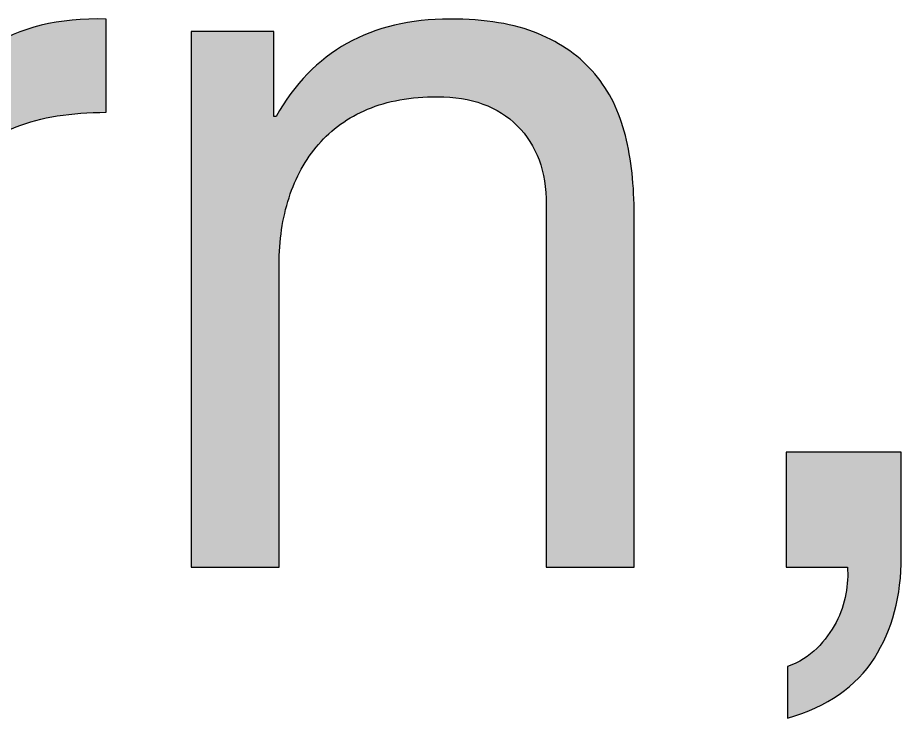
# Paper-space layout 'A2mask' of a CAD drawing. Extents: x 0 to 564, y 0 to 393.
# Drawn here: x 456.742 to 459.203, y 44.758 to 46.708 of the extents above; entities that cross this region are included whole.
import ezdxf
from ezdxf.enums import TextEntityAlignment as Align

# ---------------------------------------------------------------- set-up
doc = ezdxf.new("R2010")
doc.units = 0
doc.layers.get('0').update_dxf_attribs({"linetype": 'CONTINUOUS'})
doc.layers.get('Defpoints').update_dxf_attribs({"linetype": 'CONTINUOUS'})
doc.layers.add('JPP_Mask', color=7, linetype='CONTINUOUS')
doc.styles.add('JPP', font='arial.ttf')

# ---------------------------------------------------------------- blocks, each defined once
blk = doc.blocks.new('A2mask')
at = {"true_color": 0x004a91}
h = blk.add_hatch(color=154, dxfattribs=at)
edge = h.paths.add_edge_path()
edge.add_spline(control_points=[(456.4493, 45.7385), (456.4493, 45.8007), (456.4493, 45.8422), (456.4493, 45.8422), (456.4493, 45.9383), (456.4589, 46.0234), (456.4781, 46.0973)], knot_values=[8, 8, 8, 8, 8.250035, 8.250035, 8.250035, 9.250035, 9.250035, 9.250035, 9.250035], degree=3, periodic=0)
edge.add_spline(control_points=[(456.4781, 46.0973), (456.4973, 46.1714), (456.5282, 46.2343), (456.5702, 46.2863)], knot_values=[7, 7, 7, 7, 8, 8, 8, 8], degree=3, periodic=0)
edge.add_spline(control_points=[(456.5702, 46.2863), (456.6127, 46.3382), (456.6683, 46.3776), (456.7376, 46.4045)], knot_values=[6, 6, 6, 6, 7, 7, 7, 7], degree=3, periodic=0)
edge.add_spline(control_points=[(456.7376, 46.4045), (456.8068, 46.4315), (456.8903, 46.4449), (456.9884, 46.4449)], knot_values=[5, 5, 5, 5, 6, 6, 6, 6], degree=3, periodic=0)
edge.add_spline(control_points=[(456.9884, 46.4449), (456.9884, 46.4449), (456.9884, 46.7045), (456.9884, 46.7045), (456.8559, 46.7083), (456.7462, 46.6815), (456.6597, 46.6237)], knot_values=[3, 3, 3, 3, 4, 4, 4, 5, 5, 5, 5], degree=3, periodic=0)
edge.add_spline(control_points=[(456.6597, 46.6237), (456.5732, 46.566), (456.5, 46.4767), (456.4407, 46.3554)], knot_values=[2, 2, 2, 2, 3, 3, 3, 3], degree=3, periodic=0)
edge.add_spline(control_points=[(456.4347, 46.3554), (456.4347, 46.3554), (456.4347, 46.434), (456.4347, 46.5127)], knot_values=[0.5, 0.5, 0.5, 0.5, 1, 1, 1, 1], degree=3, periodic=0)
edge.add_spline(control_points=[(456.4347, 46.5127), (456.4347, 46.5913), (456.4347, 46.6699), (456.4347, 46.6699), (456.4347, 46.6699), (456.4203, 46.6699), (456.3987, 46.6699)], knot_values=[12.749965, 12.749965, 12.749965, 12.749965, 13.249965, 13.249965, 13.249965, 13.5, 13.5, 13.5, 13.5], degree=3, periodic=0)
edge.add_spline(control_points=[(456.3987, 46.6699), (456.377, 46.6699), (456.3482, 46.6699), (456.3194, 46.6699)], knot_values=[12.49997, 12.49997, 12.49997, 12.49997, 12.749965, 12.749965, 12.749965, 12.749965], degree=3, periodic=0)
edge.add_spline(control_points=[(456.3194, 46.6699), (456.305, 46.6699), (456.2906, 46.6699), (456.2771, 46.6699)], knot_values=[12.374973, 12.374973, 12.374973, 12.374973, 12.49997, 12.49997, 12.49997, 12.49997], degree=3, periodic=0)
edge.add_spline(control_points=[(456.2771, 46.6699), (456.2635, 46.6699), (456.2509, 46.6699), (456.2401, 46.6699)], knot_values=[12.249975, 12.249975, 12.249975, 12.249975, 12.374973, 12.374973, 12.374973, 12.374973], degree=3, periodic=0)
edge.add_spline(control_points=[(456.2401, 46.6699), (456.2347, 46.6699), (456.2298, 46.6699), (456.2254, 46.6699)], knot_values=[12.187476, 12.187476, 12.187476, 12.187476, 12.249975, 12.249975, 12.249975, 12.249975], degree=3, periodic=0)
edge.add_spline(control_points=[(456.2041, 46.6699), (456.2041, 46.6699), (456.2041, 46.6699), (456.2041, 46.6699), (456.2041, 46.6699), (456.2041, 46.6699), (456.2041, 46.6699)], knot_values=[11.99998, 11.99998, 11.99998, 11.99998, 12.001425, 12.001425, 12.001425, 12.001445, 12.001445, 12.001445, 12.001445], degree=3, periodic=0)
edge.add_spline(control_points=[(456.2041, 46.6699), (456.2041, 46.6699), (456.2041, 46.2971), (456.2041, 45.9243)], knot_values=[11.49999, 11.49999, 11.49999, 11.49999, 11.99998, 11.99998, 11.99998, 11.99998], degree=3, periodic=0)
edge.add_spline(control_points=[(456.2041, 45.9243), (456.2041, 45.5516), (456.2041, 45.1788), (456.2041, 45.1788), (456.2041, 45.1788), (456.2041, 45.1788), (456.2041, 45.1788)], knot_values=[10.999023, 10.999023, 10.999023, 10.999023, 11.499013, 11.499013, 11.499013, 11.49999, 11.49999, 11.49999, 11.49999], degree=3, periodic=0)
edge.add_spline(control_points=[(456.2146, 45.1788), (456.218, 45.1788), (456.2221, 45.1788), (456.2267, 45.1788)], knot_values=[10.812504, 10.812504, 10.812504, 10.812504, 10.875003, 10.875003, 10.875003, 10.875003], degree=3, periodic=0)
edge.add_spline(control_points=[(456.2267, 45.1788), (456.2314, 45.1788), (456.2367, 45.1788), (456.2424, 45.1788)], knot_values=[10.750005, 10.750005, 10.750005, 10.750005, 10.812504, 10.812504, 10.812504, 10.812504], degree=3, periodic=0)
edge.add_spline(control_points=[(456.2424, 45.1788), (456.2539, 45.1788), (456.2673, 45.1788), (456.2817, 45.1788)], knot_values=[10.625008, 10.625008, 10.625008, 10.625008, 10.750005, 10.750005, 10.750005, 10.750005], degree=3, periodic=0)
edge.add_spline(control_points=[(456.2817, 45.1788), (456.296, 45.1788), (456.3114, 45.1788), (456.3267, 45.1788)], knot_values=[10.50001, 10.50001, 10.50001, 10.50001, 10.625008, 10.625008, 10.625008, 10.625008], degree=3, periodic=0)
edge.add_spline(control_points=[(456.3267, 45.1788), (456.3573, 45.1788), (456.388, 45.1788), (456.411, 45.1788)], knot_values=[10.250015, 10.250015, 10.250015, 10.250015, 10.50001, 10.50001, 10.50001, 10.50001], degree=3, periodic=0)
edge.add_spline(control_points=[(456.411, 45.1788), (456.434, 45.1788), (456.4493, 45.1788), (456.4493, 45.1788), (456.4493, 45.1788), (456.4493, 45.1788), (456.4493, 45.1788)], knot_values=[9.999532, 9.999532, 9.999532, 9.999532, 10.249547, 10.249547, 10.249547, 10.250015, 10.250015, 10.250015, 10.250015], degree=3, periodic=0)
edge.add_spline(control_points=[(456.4493, 45.1863), (456.4493, 45.1887), (456.4493, 45.1917), (456.4493, 45.1952)], knot_values=[9.906272, 9.906272, 9.906272, 9.906272, 9.937521, 9.937521, 9.937521, 9.937521], degree=3, periodic=0)
edge.add_spline(control_points=[(456.4493, 45.1952), (456.4493, 45.1987), (456.4493, 45.2028), (456.4493, 45.2073)], knot_values=[9.875022, 9.875022, 9.875022, 9.875022, 9.906272, 9.906272, 9.906272, 9.906272], degree=3, periodic=0)
edge.add_spline(control_points=[(456.4493, 45.2073), (456.4493, 45.2164), (456.4493, 45.2274), (456.4493, 45.24)], knot_values=[9.812524, 9.812524, 9.812524, 9.812524, 9.875022, 9.875022, 9.875022, 9.875022], degree=3, periodic=0)
edge.add_spline(control_points=[(456.4493, 45.24), (456.4493, 45.2526), (456.4493, 45.2669), (456.4493, 45.2824)], knot_values=[9.750025, 9.750025, 9.750025, 9.750025, 9.812524, 9.812524, 9.812524, 9.812524], degree=3, periodic=0)
edge.add_spline(control_points=[(456.4493, 45.2824), (456.4493, 45.3135), (456.4493, 45.3498), (456.4493, 45.3887)], knot_values=[9.625027, 9.625027, 9.625027, 9.625027, 9.750025, 9.750025, 9.750025, 9.750025], degree=3, periodic=0)
edge.add_spline(control_points=[(456.4493, 45.3887), (456.4493, 45.4275), (456.4493, 45.469), (456.4493, 45.5105)], knot_values=[9.50003, 9.50003, 9.50003, 9.50003, 9.625027, 9.625027, 9.625027, 9.625027], degree=3, periodic=0)
edge.add_spline(control_points=[(456.4493, 45.5105), (456.4493, 45.5934), (456.4493, 45.6763), (456.4493, 45.7385)], knot_values=[9.250035, 9.250035, 9.250035, 9.250035, 9.50003, 9.50003, 9.50003, 9.50003], degree=3, periodic=0)
h = blk.add_hatch(color=154, dxfattribs=at)
edge = h.paths.add_edge_path()
edge.add_spline(control_points=[(457.4977, 46.207), (457.5159, 46.2636), (457.5431, 46.3132), (457.5799, 46.3554)], knot_values=[14, 14, 14, 14, 15, 15, 15, 15], degree=3, periodic=0)
edge.add_spline(control_points=[(457.5799, 46.3554), (457.6163, 46.3978), (457.662, 46.4305), (457.7167, 46.4535)], knot_values=[13, 13, 13, 13, 14, 14, 14, 14], degree=3, periodic=0)
edge.add_spline(control_points=[(457.7167, 46.4535), (457.7714, 46.4767), (457.8363, 46.4881), (457.9115, 46.4881)], knot_values=[12, 12, 12, 12, 13, 13, 13, 13], degree=3, periodic=0)
edge.add_spline(control_points=[(457.9115, 46.4881), (458.0057, 46.4881), (458.0795, 46.4613), (458.1336, 46.4075)], knot_values=[11, 11, 11, 11, 12, 12, 12, 12], degree=3, periodic=0)
edge.add_spline(control_points=[(458.1336, 46.4075), (458.1872, 46.3536), (458.2144, 46.2805), (458.2144, 46.1883)], knot_values=[10, 10, 10, 10, 11, 11, 11, 11], degree=3, periodic=0)
edge.add_spline(control_points=[(458.2144, 46.1883), (458.2144, 46.1883), (458.2144, 45.1788), (458.2144, 45.1788), (458.2144, 45.1788), (458.2756, 45.1788), (458.3368, 45.1788)], knot_values=[8.5, 8.5, 8.5, 8.5, 9.5, 9.5, 9.5, 10, 10, 10, 10], degree=3, periodic=0)
edge.add_spline(control_points=[(458.3368, 45.1788), (458.3981, 45.1788), (458.4593, 45.1788), (458.4593, 45.1788), (458.4593, 45.1788), (458.4593, 45.424), (458.4593, 45.6691)], knot_values=[7.5, 7.5, 7.5, 7.5, 8, 8, 8, 8.5, 8.5, 8.5, 8.5], degree=3, periodic=0)
edge.add_spline(control_points=[(458.4593, 45.6691), (458.4593, 45.9143), (458.4593, 46.1594), (458.4593, 46.1594), (458.4593, 46.2401), (458.4513, 46.3137), (458.4347, 46.38)], knot_values=[6, 6, 6, 6, 6.5, 6.5, 6.5, 7.5, 7.5, 7.5, 7.5], degree=3, periodic=0)
edge.add_spline(control_points=[(458.4347, 46.38), (458.4185, 46.4464), (458.39, 46.5035), (458.3499, 46.5516)], knot_values=[5, 5, 5, 5, 6, 6, 6, 6], degree=3, periodic=0)
edge.add_spline(control_points=[(458.3499, 46.5516), (458.3095, 46.5996), (458.2565, 46.6371), (458.1912, 46.6641), (458.1259, 46.6911), (458.0441, 46.7045), (457.946, 46.7045)], knot_values=[3, 3, 3, 3, 4, 4, 4, 5, 5, 5, 5], degree=3, periodic=0)
edge.add_spline(control_points=[(457.946, 46.7045), (457.725, 46.7045), (457.5633, 46.6141), (457.4616, 46.4333)], knot_values=[2, 2, 2, 2, 3, 3, 3, 3], degree=3, periodic=0)
edge.add_spline(control_points=[(457.4556, 46.4333), (457.4556, 46.4333), (457.4556, 46.4924), (457.4556, 46.5516)], knot_values=[0.5, 0.5, 0.5, 0.5, 1, 1, 1, 1], degree=3, periodic=0)
edge.add_spline(control_points=[(457.4556, 46.5516), (457.4556, 46.6107), (457.4556, 46.6699), (457.4556, 46.6699), (457.4556, 46.6699), (457.4412, 46.6699), (457.4196, 46.6699)], knot_values=[19.749965, 19.749965, 19.749965, 19.749965, 20.249965, 20.249965, 20.249965, 20.5, 20.5, 20.5, 20.5], degree=3, periodic=0)
edge.add_spline(control_points=[(457.4196, 46.6699), (457.3979, 46.6699), (457.3691, 46.6699), (457.3403, 46.6699)], knot_values=[19.49997, 19.49997, 19.49997, 19.49997, 19.749965, 19.749965, 19.749965, 19.749965], degree=3, periodic=0)
edge.add_spline(control_points=[(457.3403, 46.6699), (457.3259, 46.6699), (457.3115, 46.6699), (457.2979, 46.6699)], knot_values=[19.374972, 19.374972, 19.374972, 19.374972, 19.49997, 19.49997, 19.49997, 19.49997], degree=3, periodic=0)
edge.add_spline(control_points=[(457.2979, 46.6699), (457.2844, 46.6699), (457.2718, 46.6699), (457.261, 46.6699)], knot_values=[19.249975, 19.249975, 19.249975, 19.249975, 19.374972, 19.374972, 19.374972, 19.374972], degree=3, periodic=0)
edge.add_spline(control_points=[(457.261, 46.6699), (457.2556, 46.6699), (457.2507, 46.6699), (457.2463, 46.6699)], knot_values=[19.187476, 19.187476, 19.187476, 19.187476, 19.249975, 19.249975, 19.249975, 19.249975], degree=3, periodic=0)
edge.add_spline(control_points=[(457.225, 46.6699), (457.225, 46.6699), (457.225, 46.6699), (457.225, 46.6699), (457.225, 46.6699), (457.225, 46.6699), (457.225, 46.6699)], knot_values=[18.99998, 18.99998, 18.99998, 18.99998, 19.001425, 19.001425, 19.001425, 19.001445, 19.001445, 19.001445, 19.001445], degree=3, periodic=0)
edge.add_spline(control_points=[(457.225, 46.6699), (457.225, 46.6699), (457.225, 46.2971), (457.225, 45.9243)], knot_values=[18.49999, 18.49999, 18.49999, 18.49999, 18.99998, 18.99998, 18.99998, 18.99998], degree=3, periodic=0)
edge.add_spline(control_points=[(457.225, 45.9243), (457.225, 45.5516), (457.225, 45.1788), (457.225, 45.1788), (457.225, 45.1788), (457.225, 45.1788), (457.225, 45.1788)], knot_values=[17.999023, 17.999023, 17.999023, 17.999023, 18.499013, 18.499013, 18.499013, 18.49999, 18.49999, 18.49999, 18.49999], degree=3, periodic=0)
edge.add_spline(control_points=[(457.2355, 45.1788), (457.2389, 45.1788), (457.2429, 45.1788), (457.2476, 45.1788)], knot_values=[17.812504, 17.812504, 17.812504, 17.812504, 17.875002, 17.875002, 17.875002, 17.875002], degree=3, periodic=0)
edge.add_spline(control_points=[(457.2476, 45.1788), (457.2523, 45.1788), (457.2576, 45.1788), (457.2633, 45.1788)], knot_values=[17.750005, 17.750005, 17.750005, 17.750005, 17.812504, 17.812504, 17.812504, 17.812504], degree=3, periodic=0)
edge.add_spline(control_points=[(457.2633, 45.1788), (457.2748, 45.1788), (457.2882, 45.1788), (457.3026, 45.1788)], knot_values=[17.625007, 17.625007, 17.625007, 17.625007, 17.750005, 17.750005, 17.750005, 17.750005], degree=3, periodic=0)
edge.add_spline(control_points=[(457.3026, 45.1788), (457.3169, 45.1788), (457.3323, 45.1788), (457.3476, 45.1788)], knot_values=[17.50001, 17.50001, 17.50001, 17.50001, 17.625008, 17.625008, 17.625008, 17.625008], degree=3, periodic=0)
edge.add_spline(control_points=[(457.3476, 45.1788), (457.3782, 45.1788), (457.4089, 45.1788), (457.4319, 45.1788)], knot_values=[17.250015, 17.250015, 17.250015, 17.250015, 17.50001, 17.50001, 17.50001, 17.50001], degree=3, periodic=0)
edge.add_spline(control_points=[(457.4319, 45.1788), (457.4549, 45.1788), (457.4702, 45.1788), (457.4702, 45.1788), (457.4702, 45.1788), (457.4702, 45.1788), (457.4702, 45.1788)], knot_values=[16.999532, 16.999532, 16.999532, 16.999532, 17.249547, 17.249547, 17.249547, 17.250015, 17.250015, 17.250015, 17.250015], degree=3, periodic=0)
edge.add_spline(control_points=[(457.4702, 45.1883), (457.4702, 45.1913), (457.4702, 45.1951), (457.4702, 45.1996)], knot_values=[16.906272, 16.906272, 16.906272, 16.906272, 16.937521, 16.937521, 16.937521, 16.937521], degree=3, periodic=0)
edge.add_spline(control_points=[(457.4702, 45.1996), (457.4702, 45.2041), (457.4702, 45.2092), (457.4702, 45.215)], knot_values=[16.875022, 16.875022, 16.875022, 16.875022, 16.906272, 16.906272, 16.906272, 16.906272], degree=3, periodic=0)
edge.add_spline(control_points=[(457.4702, 45.215), (457.4702, 45.2265), (457.4702, 45.2405), (457.4702, 45.2565)], knot_values=[16.812524, 16.812524, 16.812524, 16.812524, 16.875022, 16.875022, 16.875022, 16.875022], degree=3, periodic=0)
edge.add_spline(control_points=[(457.4702, 45.2565), (457.4702, 45.2725), (457.4702, 45.2906), (457.4702, 45.3104)], knot_values=[16.750025, 16.750025, 16.750025, 16.750025, 16.812524, 16.812524, 16.812524, 16.812524], degree=3, periodic=0)
edge.add_spline(control_points=[(457.4702, 45.3104), (457.4702, 45.3498), (457.4702, 45.3959), (457.4702, 45.4452)], knot_values=[16.625028, 16.625028, 16.625028, 16.625028, 16.750025, 16.750025, 16.750025, 16.750025], degree=3, periodic=0)
edge.add_spline(control_points=[(457.4702, 45.4452), (457.4702, 45.4946), (457.4702, 45.5472), (457.4702, 45.5998)], knot_values=[16.50003, 16.50003, 16.50003, 16.50003, 16.625028, 16.625028, 16.625028, 16.625028], degree=3, periodic=0)
edge.add_spline(control_points=[(457.4702, 45.5998), (457.4702, 45.7051), (457.4702, 45.8104), (457.4702, 45.8893)], knot_values=[16.250035, 16.250035, 16.250035, 16.250035, 16.50003, 16.50003, 16.50003, 16.50003], degree=3, periodic=0)
edge.add_spline(control_points=[(457.4702, 45.8893), (457.4702, 45.9683), (457.4702, 46.0209), (457.4702, 46.0209), (457.4702, 46.0882), (457.4791, 46.1503), (457.4977, 46.207)], knot_values=[15, 15, 15, 15, 15.250035, 15.250035, 15.250035, 16.250035, 16.250035, 16.250035, 16.250035], degree=3, periodic=0)
h = blk.add_hatch(color=154, dxfattribs=at)
edge = h.paths.add_edge_path()
edge.add_spline(control_points=[(459.2035, 45.2076), (459.2035, 45.2076), (459.2035, 45.4989), (459.2035, 45.4989), (459.2035, 45.4989), (459.1584, 45.4989), (459.1021, 45.4989)], knot_values=[10.624977, 10.624977, 10.624977, 10.624977, 11.624977, 11.624977, 11.624977, 12, 12, 12, 12], degree=3, periodic=0)
edge.add_spline(control_points=[(459.1021, 45.4989), (459.0458, 45.4989), (458.9782, 45.4989), (458.9331, 45.4989)], knot_values=[10.249985, 10.249985, 10.249985, 10.249985, 10.624977, 10.624977, 10.624977, 10.624977], degree=3, periodic=0)
edge.add_spline(control_points=[(458.9331, 45.4989), (458.9219, 45.4989), (458.912, 45.4989), (458.9041, 45.4989)], knot_values=[10.156237, 10.156237, 10.156237, 10.156237, 10.249985, 10.249985, 10.249985, 10.249985], degree=3, periodic=0)
edge.add_spline(control_points=[(458.8831, 45.4989), (458.8831, 45.4989), (458.8831, 45.4989), (458.8831, 45.4989), (458.8831, 45.4989), (458.8831, 45.4989), (458.8831, 45.4989)], knot_values=[9.999502, 9.999502, 9.999502, 9.999502, 10, 10, 10, 10.000967, 10.000967, 10.000967, 10.000967], degree=3, periodic=0)
edge.add_spline(control_points=[(458.8831, 45.4933), (458.8831, 45.4912), (458.8831, 45.4884), (458.8831, 45.4851)], knot_values=[9.874992, 9.874992, 9.874992, 9.874992, 9.921867, 9.921867, 9.921867, 9.921867], degree=3, periodic=0)
edge.add_spline(control_points=[(458.8831, 45.4851), (458.8831, 45.472), (458.8831, 45.4504), (458.8831, 45.4247)], knot_values=[9.687496, 9.687496, 9.687496, 9.687496, 9.874992, 9.874992, 9.874992, 9.874992], degree=3, periodic=0)
edge.add_spline(control_points=[(458.8831, 45.4247), (458.8831, 45.3989), (458.8831, 45.3689), (458.8831, 45.3388)], knot_values=[9.5, 9.5, 9.5, 9.5, 9.687496, 9.687496, 9.687496, 9.687496], degree=3, periodic=0)
edge.add_spline(control_points=[(458.8831, 45.3388), (458.8831, 45.3088), (458.8831, 45.2788), (458.8831, 45.253)], knot_values=[9.312504, 9.312504, 9.312504, 9.312504, 9.5, 9.5, 9.5, 9.5], degree=3, periodic=0)
edge.add_spline(control_points=[(458.8831, 45.253), (458.8831, 45.2273), (458.8831, 45.2057), (458.8831, 45.1926)], knot_values=[9.125007, 9.125007, 9.125007, 9.125007, 9.312504, 9.312504, 9.312504, 9.312504], degree=3, periodic=0)
edge.add_spline(control_points=[(458.8831, 45.1788), (458.8831, 45.1788), (458.8831, 45.1788), (458.8831, 45.1788), (458.8831, 45.1788), (458.8831, 45.1788), (458.8831, 45.1788)], knot_values=[8.999033, 8.999033, 8.999033, 8.999033, 9.000264, 9.000264, 9.000264, 9.001231, 9.001231, 9.001231, 9.001231], degree=3, periodic=0)
edge.add_spline(control_points=[(458.885, 45.1788), (458.8869, 45.1788), (458.89, 45.1788), (458.8942, 45.1788)], knot_values=[8.843763, 8.843763, 8.843763, 8.843763, 8.937511, 8.937511, 8.937511, 8.937511], degree=3, periodic=0)
edge.add_spline(control_points=[(458.8942, 45.1788), (458.8985, 45.1788), (458.9037, 45.1788), (458.9097, 45.1788)], knot_values=[8.750015, 8.750015, 8.750015, 8.750015, 8.843763, 8.843763, 8.843763, 8.843763], degree=3, periodic=0)
edge.add_spline(control_points=[(458.9097, 45.1788), (458.9336, 45.1788), (458.9696, 45.1788), (458.9995, 45.1788)], knot_values=[8.375023, 8.375023, 8.375023, 8.375023, 8.750015, 8.750015, 8.750015, 8.750015], degree=3, periodic=0)
edge.add_spline(control_points=[(458.9995, 45.1788), (459.0294, 45.1788), (459.0534, 45.1788), (459.0534, 45.1788), (459.0554, 45.1558), (459.0537, 45.1308), (459.0491, 45.1038)], knot_values=[7, 7, 7, 7, 7.375023, 7.375023, 7.375023, 8.375023, 8.375023, 8.375023, 8.375023], degree=3, periodic=0)
edge.add_spline(control_points=[(459.0491, 45.1038), (459.0441, 45.0769), (459.0352, 45.0504), (459.0216, 45.0246)], knot_values=[6, 6, 6, 6, 7, 7, 7, 7], degree=3, periodic=0)
edge.add_spline(control_points=[(459.0216, 45.0246), (459.0083, 44.9986), (458.9904, 44.9745), (458.9682, 44.9523)], knot_values=[5, 5, 5, 5, 6, 6, 6, 6], degree=3, periodic=0)
edge.add_spline(control_points=[(458.9682, 44.9523), (458.946, 44.9303), (458.9189, 44.9134), (458.886, 44.902)], knot_values=[4, 4, 4, 4, 5, 5, 5, 5], degree=3, periodic=0)
edge.add_spline(control_points=[(458.886, 44.902), (458.886, 44.902), (458.886, 44.7577), (458.886, 44.7577), (458.9977, 44.7905), (459.0782, 44.8461), (459.1283, 44.925), (459.1783, 45.0039), (459.2035, 45.0981), (459.2035, 45.2076)], knot_values=[1, 1, 1, 1, 2, 2, 2, 3, 3, 3, 4, 4, 4, 4], degree=3, periodic=0)
at = {"layer": 'Defpoints', "color": 154, "true_color": 0x004a91}
for points, knots in [([(456.4347, 46.6699), (456.4347, 46.6699), (456.4347, 46.3554), (456.4347, 46.3554), (456.4347, 46.3554), (456.4407, 46.3554), (456.4407, 46.3554), (456.5, 46.4767), (456.5732, 46.566), (456.6597, 46.6237), (456.7462, 46.6815), (456.8559, 46.7083), (456.9884, 46.7045), (456.9884, 46.7045), (456.9884, 46.4449), (456.9884, 46.4449), (456.8903, 46.4449), (456.8068, 46.4315), (456.7376, 46.4045), (456.6683, 46.3776), (456.6127, 46.3382), (456.5702, 46.2863), (456.5282, 46.2343), (456.4973, 46.1714), (456.4781, 46.0973), (456.4589, 46.0234), (456.4493, 45.9383), (456.4493, 45.8422), (456.4493, 45.8422), (456.4493, 45.1788), (456.4493, 45.1788), (456.4493, 45.1788), (456.2041, 45.1788), (456.2041, 45.1788), (456.2041, 45.1788), (456.2041, 46.6699), (456.2041, 46.6699), (456.2041, 46.6699), (456.4347, 46.6699), (456.4347, 46.6699)], [0, 0, 0, 0, 1, 1, 1, 2, 2, 2, 3, 3, 3, 4, 4, 4, 5, 5, 5, 6, 6, 6, 7, 7, 7, 8, 8, 8, 9, 9, 9, 10, 10, 10, 11, 11, 11, 12, 12, 12, 13, 13, 13, 13]), ([(457.4556, 46.6699), (457.4556, 46.6699), (457.4556, 46.4333), (457.4556, 46.4333), (457.4556, 46.4333), (457.4616, 46.4333), (457.4616, 46.4333), (457.5633, 46.6141), (457.725, 46.7045), (457.946, 46.7045), (458.0441, 46.7045), (458.1259, 46.6911), (458.1912, 46.6641), (458.2565, 46.6371), (458.3095, 46.5996), (458.3499, 46.5516), (458.39, 46.5035), (458.4185, 46.4464), (458.4347, 46.38), (458.4513, 46.3137), (458.4593, 46.2401), (458.4593, 46.1594), (458.4593, 46.1594), (458.4593, 45.1788), (458.4593, 45.1788), (458.4593, 45.1788), (458.2144, 45.1788), (458.2144, 45.1788), (458.2144, 45.1788), (458.2144, 46.1883), (458.2144, 46.1883), (458.2144, 46.2805), (458.1872, 46.3536), (458.1336, 46.4075), (458.0795, 46.4613), (458.0057, 46.4881), (457.9115, 46.4881), (457.8363, 46.4881), (457.7714, 46.4767), (457.7167, 46.4535), (457.662, 46.4305), (457.6163, 46.3978), (457.5799, 46.3554), (457.5431, 46.3132), (457.5159, 46.2636), (457.4977, 46.207), (457.4791, 46.1503), (457.4702, 46.0882), (457.4702, 46.0209), (457.4702, 46.0209), (457.4702, 45.1788), (457.4702, 45.1788), (457.4702, 45.1788), (457.225, 45.1788), (457.225, 45.1788), (457.225, 45.1788), (457.225, 46.6699), (457.225, 46.6699), (457.225, 46.6699), (457.4556, 46.6699), (457.4556, 46.6699)], [0, 0, 0, 0, 1, 1, 1, 2, 2, 2, 3, 3, 3, 4, 4, 4, 5, 5, 5, 6, 6, 6, 7, 7, 7, 8, 8, 8, 9, 9, 9, 10, 10, 10, 11, 11, 11, 12, 12, 12, 13, 13, 13, 14, 14, 14, 15, 15, 15, 16, 16, 16, 17, 17, 17, 18, 18, 18, 19, 19, 19, 20, 20, 20, 20]), ([(459.2035, 45.4989), (459.2035, 45.4989), (459.2035, 45.2076), (459.2035, 45.2076), (459.2035, 45.0981), (459.1783, 45.0039), (459.1283, 44.925), (459.0782, 44.8461), (458.9977, 44.7905), (458.886, 44.7577), (458.886, 44.7577), (458.886, 44.902), (458.886, 44.902), (458.9189, 44.9134), (458.946, 44.9303), (458.9682, 44.9523), (458.9904, 44.9745), (459.0083, 44.9986), (459.0216, 45.0246), (459.0352, 45.0504), (459.0441, 45.0769), (459.0491, 45.1038), (459.0537, 45.1308), (459.0554, 45.1558), (459.0534, 45.1788), (459.0534, 45.1788), (458.8831, 45.1788), (458.8831, 45.1788), (458.8831, 45.1788), (458.8831, 45.4989), (458.8831, 45.4989), (458.8831, 45.4989), (459.2035, 45.4989), (459.2035, 45.4989)], [0, 0, 0, 0, 1, 1, 1, 2, 2, 2, 3, 3, 3, 4, 4, 4, 5, 5, 5, 6, 6, 6, 7, 7, 7, 8, 8, 8, 9, 9, 9, 10, 10, 10, 11, 11, 11, 11])]:
    blk.add_open_spline(points, degree=3, knots=knots, dxfattribs=at)
at = {"color": 7, "style": 'JPP'}
for tag, p in [('Client', (516.6, 80.5)), ('Project1', (516.6, 63)), ('Project2', (516.6, 57.75)), ('Project3', (516.6, 52.5)), ('Title1', (516.6, 40.25)), ('Title2', (516.6, 35)), ('Title3', (516.6, 29.75)), ('Status', (441, 5.25))]:
    blk.add_attdef(tag, text='', height=2.5, dxfattribs=at).set_placement(p, align=Align.MIDDLE_LEFT)
at = {"color": 2, "style": 'JPP'}
for tag, p in [('Scale', (460.25, 17.5)), ('Checked', (523.25, 17.5)), ('Drawn', (491.75, 17.5)), ('Date', (554.75, 17.5))]:
    blk.add_attdef(tag, text='', height=1.4, dxfattribs=at).set_placement(p, align=Align.MIDDLE_CENTER)
at = {"color": 6, "style": 'JPP'}
for tag, p in [('Ref', (504, 5.25)), ('DrgNo.', (533.4, 5.25))]:
    blk.add_attdef(tag, text='', height=2.8, dxfattribs=at).set_placement(p, align=Align.MIDDLE_LEFT)
blk.add_attdef('Rev', text='', height=2.8, dxfattribs=at).set_placement((557.3923, 5.25), align=Align.MIDDLE_CENTER)

psp = doc.layouts.new('A2mask')

# ---------------------------------------------------------------- block references
at = {"layer": 'JPP_Mask'}
psp.add_blockref('A2mask', (0, 0), dxfattribs=at)

doc.saveas('drawing.dxf')
